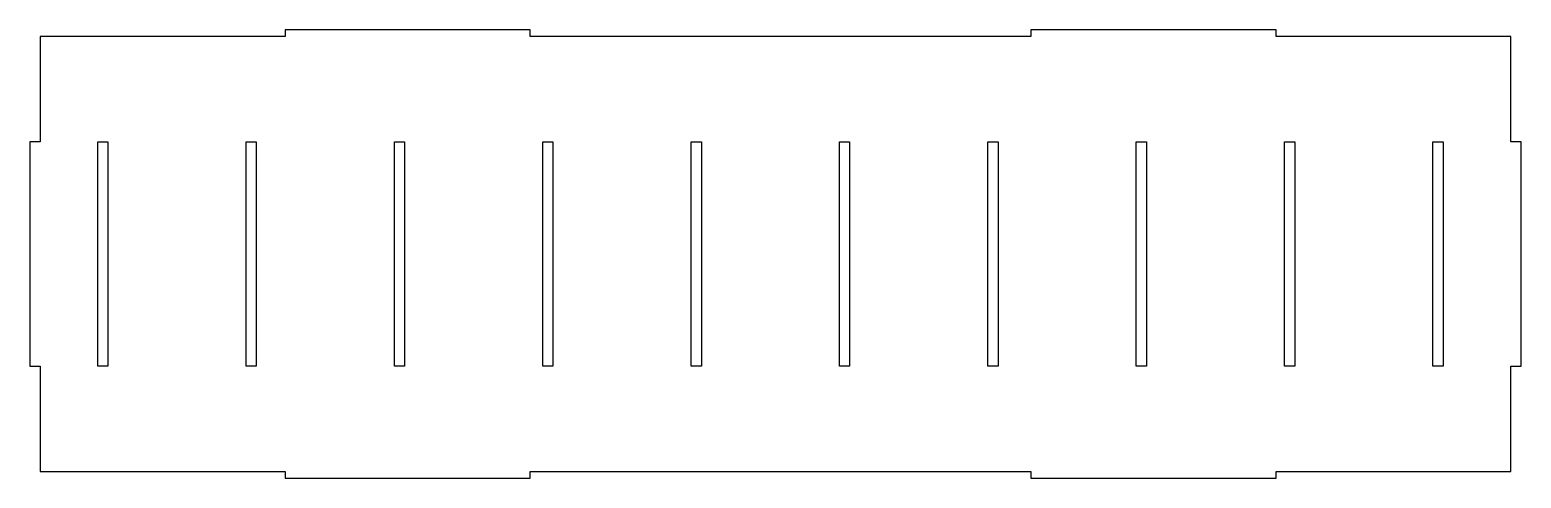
# Model space of a CAD drawing. Header units: millimetres. Extents: x 0 to 439, y 0 to 132.
import ezdxf

# ---------------------------------------------------------------- set-up
doc = ezdxf.new("R2010")
doc.units = ezdxf.units.MM
doc.layers.get('0').update_dxf_attribs({"linetype": 'CONTINUOUS'})

msp = doc.modelspace()

# ---------------------------------------------------------------- linework, layer by layer
for points in [[(436, 99), (436, 130), (366.83, 130), (366.83, 132), (294.67, 132), (294.67, 130), (147.33, 130), (147.33, 132), (75.17, 132), (75.17, 130), (3, 130), (3, 99), (0, 99), (0, 33), (3, 33), (3, 2), (75.17, 2), (75.17, 0), (147.33, 0), (147.33, 2), (294.67, 2), (294.67, 0), (366.83, 0), (366.83, 2), (436, 2), (436, 33), (439, 33), (439, 99)], [(20, 33), (20, 99), (23, 99), (23, 33)], [(63.67, 99), (66.67, 99), (66.67, 33), (63.67, 33)], [(107.33, 99), (110.33, 99), (110.33, 33), (107.33, 33)], [(151, 99), (154, 99), (154, 33), (151, 33)], [(194.67, 99), (197.67, 99), (197.67, 33), (194.67, 33)], [(238.33, 99), (241.33, 99), (241.33, 33), (238.33, 33)], [(282, 99), (285, 99), (285, 33), (282, 33)], [(325.67, 99), (328.67, 99), (328.67, 33), (325.67, 33)], [(369.33, 99), (372.33, 99), (372.33, 33), (369.33, 33)], [(413, 99), (416, 99), (416, 33), (413, 33)]]:
    msp.add_lwpolyline(points, close=True)

doc.saveas('drawing.dxf')
